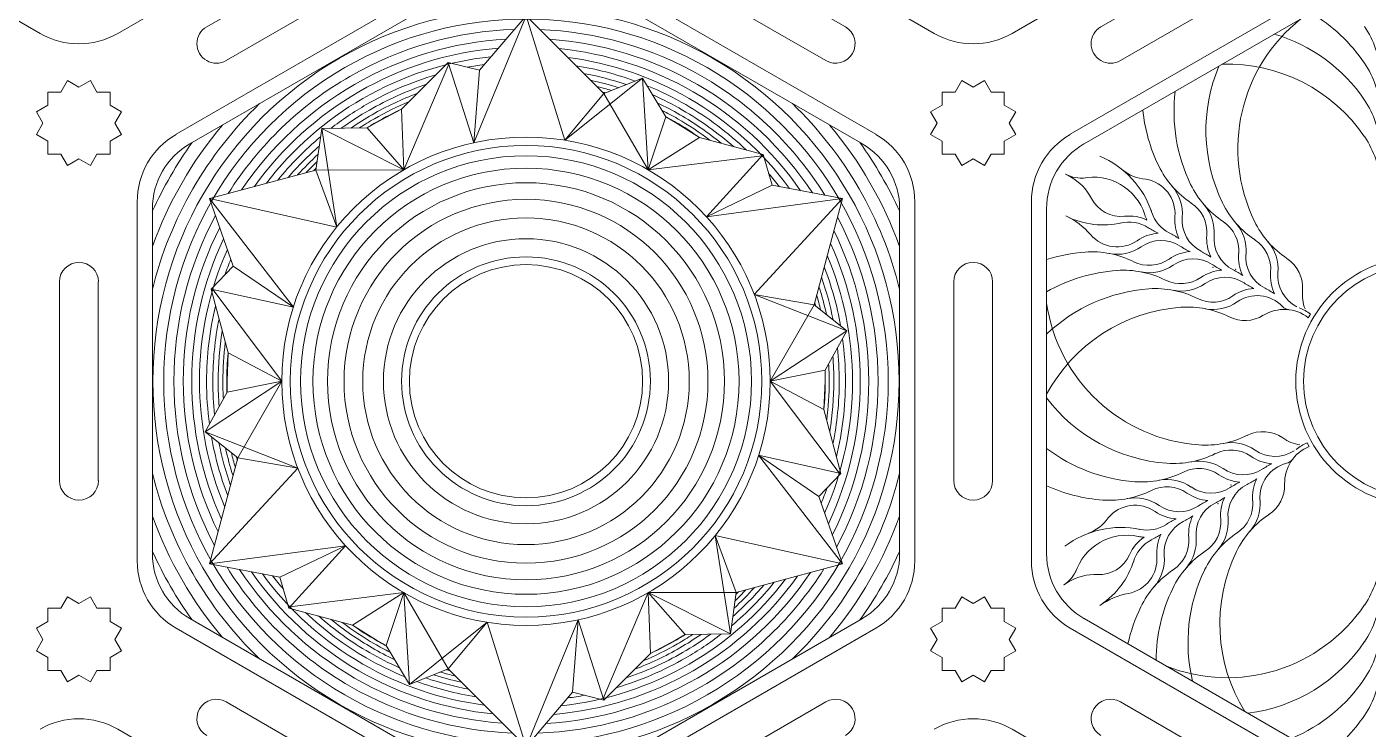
# Model space of a CAD drawing. Header units: millimetres. Extents: x -13 to 587, y 0 to 600.
# Drawn here: x 252.3 to 381.7, y 277.5 to 345.3 of the extents above; entities that cross this region are included whole.
import ezdxf

# ---------------------------------------------------------------- set-up
doc = ezdxf.new("R2010")
doc.units = ezdxf.units.MM
for name, color, linetype, lineweight, true_color in [('Cut_First', 1, 'Continuous', 20, 0xff0000), ('Cut_Second', 1, 'Continuous', 20, 0xff0000), ('Vector_Score', 5, 'Continuous', 0, 0x0000ff)]:
    doc.layers.add(name, color=color, linetype=linetype, lineweight=lineweight, true_color=true_color)

msp = doc.modelspace()

# ---------------------------------------------------------------- linework, layer by layer
at = {"layer": 'Cut_First'}
for p, q in [((223.61, 361.95), (253.61, 344.63)), ((261.11, 344.63), (291.11, 361.95)), ((339.86, 344.63), (309.86, 361.95)), ((377.36, 361.95), (347.36, 344.63)), ((296.73, 352.21), (266.73, 334.89)), ((334.23, 334.89), (304.23, 352.21)), ((352.98, 334.89), (382.98, 352.21)), ((262.98, 328.39), (262.98, 293.75)), ((337.98, 293.75), (337.98, 328.39)), ((349.23, 293.75), (349.23, 328.39)), ((266.73, 287.26), (296.73, 269.94)), ((304.23, 269.94), (334.23, 287.26)), ((382.98, 269.94), (352.98, 287.26)), ((291.11, 260.19), (261.11, 277.51)), ((377.36, 260.19), (347.36, 277.51))]:
    msp.add_line(p, q, dxfattribs=at)
for centre in [(300.48, 311.07), (386.73, 311.07)]:
    msp.add_circle(centre, 11.25, dxfattribs=at)
for centre, start, end in [((257.36, 351.12), 240, 300), ((343.61, 351.12), 240, 300), ((270.48, 328.39), 120, 180), ((330.48, 328.39), 0, 60), ((356.73, 328.39), 120, 180), ((270.48, 293.75), 180, 240), ((330.48, 293.75), 300, 0), ((356.73, 293.75), 180, 240), ((257.36, 271.02), 60, 120), ((343.61, 271.02), 60, 120)]:
    msp.add_arc(centre, 7.5, start, end, dxfattribs=at)
at = {"layer": 'Cut_Second'}
for p, q in [((269.68, 345.25), (286.28, 354.83)), ((314.68, 354.83), (331.28, 345.25)), ((355.93, 345.25), (372.53, 354.83)), ((288.16, 351.59), (271.56, 342)), ((329.41, 342), (312.81, 351.59)), ((374.41, 351.59), (357.81, 342)), ((255.62, 338.97), (254.36, 338.97)), ((254.36, 338.97), (254.36, 337.7)), ((256.26, 340.07), (255.62, 338.97)), ((257.36, 339.43), (256.26, 340.07)), ((258.46, 340.07), (257.36, 339.43)), ((259.09, 338.97), (258.46, 340.07)), ((260.36, 338.97), (259.09, 338.97)), ((260.36, 337.7), (260.36, 338.97)), ((341.87, 338.97), (340.61, 338.97)), ((340.61, 338.97), (340.61, 337.7)), ((342.51, 340.07), (341.87, 338.97)), ((343.61, 339.43), (342.51, 340.07)), ((344.71, 340.07), (343.61, 339.43)), ((345.34, 338.97), (344.71, 340.07)), ((346.61, 338.97), (345.34, 338.97)), ((346.61, 337.7), (346.61, 338.97)), ((254.36, 337.7), (253.26, 337.07)), ((261.46, 337.07), (260.36, 337.7)), ((340.61, 337.7), (339.51, 337.07)), ((347.71, 337.07), (346.61, 337.7)), ((253.26, 337.07), (253.89, 335.97)), ((260.82, 335.97), (261.46, 337.07)), ((339.51, 337.07), (340.14, 335.97)), ((347.07, 335.97), (347.71, 337.07)), ((253.89, 335.97), (253.26, 334.87)), ((261.46, 334.87), (260.82, 335.97)), ((340.14, 335.97), (339.51, 334.87)), ((347.71, 334.87), (347.07, 335.97)), ((253.26, 334.87), (254.36, 334.24)), ((254.36, 334.24), (254.36, 332.97)), ((260.36, 334.24), (261.46, 334.87)), ((260.36, 332.97), (260.36, 334.24)), ((339.51, 334.87), (340.61, 334.24)), ((340.61, 334.24), (340.61, 332.97)), ((346.61, 334.24), (347.71, 334.87)), ((346.61, 332.97), (346.61, 334.24)), ((254.36, 332.97), (255.62, 332.97)), ((255.62, 332.97), (256.26, 331.87)), ((256.26, 331.87), (257.36, 332.51)), ((257.36, 332.51), (258.46, 331.87)), ((258.46, 331.87), (259.09, 332.97)), ((259.09, 332.97), (260.36, 332.97)), ((340.61, 332.97), (341.87, 332.97)), ((341.87, 332.97), (342.51, 331.87)), ((342.51, 331.87), (343.61, 332.51)), ((343.61, 332.51), (344.71, 331.87)), ((344.71, 331.87), (345.34, 332.97)), ((345.34, 332.97), (346.61, 332.97)), ((255.48, 301.49), (255.48, 320.66)), ((259.23, 320.66), (259.23, 301.49)), ((341.73, 301.49), (341.73, 320.66)), ((345.48, 320.66), (345.48, 301.49)), ((256.26, 290.27), (255.62, 289.17)), ((257.36, 289.64), (256.26, 290.27)), ((258.46, 290.27), (257.36, 289.64)), ((259.09, 289.17), (258.46, 290.27)), ((342.51, 290.27), (341.87, 289.17)), ((343.61, 289.64), (342.51, 290.27)), ((344.71, 290.27), (343.61, 289.64)), ((345.34, 289.17), (344.71, 290.27)), ((255.62, 289.17), (254.36, 289.17)), ((254.36, 289.17), (254.36, 287.91)), ((260.36, 289.17), (259.09, 289.17)), ((260.36, 287.91), (260.36, 289.17)), ((341.87, 289.17), (340.61, 289.17)), ((340.61, 289.17), (340.61, 287.91)), ((346.61, 289.17), (345.34, 289.17)), ((346.61, 287.91), (346.61, 289.17)), ((254.36, 287.91), (253.26, 287.27)), ((253.26, 287.27), (253.89, 286.17)), ((261.46, 287.27), (260.36, 287.91)), ((260.82, 286.17), (261.46, 287.27)), ((340.61, 287.91), (339.51, 287.27)), ((339.51, 287.27), (340.14, 286.17)), ((347.71, 287.27), (346.61, 287.91)), ((347.07, 286.17), (347.71, 287.27)), ((253.89, 286.17), (253.26, 285.08)), ((261.46, 285.08), (260.82, 286.17)), ((340.14, 286.17), (339.51, 285.08)), ((347.71, 285.08), (347.07, 286.17)), ((253.26, 285.08), (254.36, 284.44)), ((260.36, 284.44), (261.46, 285.08)), ((339.51, 285.08), (340.61, 284.44)), ((346.61, 284.44), (347.71, 285.08)), ((254.36, 284.44), (254.36, 283.17)), ((260.36, 283.17), (260.36, 284.44)), ((340.61, 284.44), (340.61, 283.17)), ((346.61, 283.17), (346.61, 284.44)), ((254.36, 283.17), (255.62, 283.17)), ((255.62, 283.17), (256.26, 282.08)), ((256.26, 282.08), (257.36, 282.71)), ((257.36, 282.71), (258.46, 282.08)), ((258.46, 282.08), (259.09, 283.17)), ((259.09, 283.17), (260.36, 283.17)), ((340.61, 283.17), (341.87, 283.17)), ((341.87, 283.17), (342.51, 282.08)), ((342.51, 282.08), (343.61, 282.71)), ((343.61, 282.71), (344.71, 282.08)), ((344.71, 282.08), (345.34, 283.17)), ((345.34, 283.17), (346.61, 283.17)), ((271.56, 280.14), (288.16, 270.56)), ((312.81, 270.56), (329.41, 280.14)), ((357.81, 280.14), (374.41, 270.56))]:
    msp.add_line(p, q, dxfattribs=at)
for centre, start, end in [((270.62, 343.63), 120, 300), ((330.34, 343.63), 240, 60), ((356.87, 343.63), 120, 300), ((257.36, 320.66), 0, 180), ((343.61, 320.66), 0, 180), ((257.36, 301.49), 180, 0), ((343.61, 301.49), 180, 0), ((270.62, 278.52), 60, 240), ((330.34, 278.52), 300, 120), ((356.87, 278.52), 60, 240)]:
    msp.add_arc(centre, 1.88, start, end, dxfattribs=at)
at = {"layer": 'Vector_Score'}
for p, q in [((268.05, 333.96), (296.88, 350.61)), ((304.09, 350.61), (332.92, 333.96)), ((383.13, 350.61), (354.3, 333.96)), ((300.48, 346.32), (295.45, 334.08)), ((300.48, 346.32), (295.98, 341.07)), ((300.48, 346.32), (307.98, 338.82)), ((300.48, 346.32), (304.23, 334.32)), ((292.98, 341.82), (288.48, 337.32)), ((293.03, 341.67), (288.71, 331.47)), ((295.98, 341.07), (292.98, 341.82)), ((295.45, 334.08), (292.98, 341.82)), ((295.98, 341.07), (295.45, 334.08)), ((311.73, 340.32), (304.23, 334.32)), ((307.98, 338.82), (311.73, 340.32)), ((311.73, 340.32), (313.98, 336.57)), ((312.26, 331.47), (311.73, 340.32)), ((304.23, 334.32), (307.98, 338.82)), ((307.98, 338.82), (312.26, 331.47)), ((288.48, 337.32), (286.07, 336.04)), ((288.48, 337.32), (288.71, 331.47)), ((313.98, 336.57), (312.26, 331.47)), ((313.98, 336.57), (314.9, 336.04)), ((280.2, 331.44), (280.78, 335.44)), ((280.78, 335.44), (285.15, 335.51)), ((280.78, 335.44), (282.22, 325.94)), ((288.71, 331.47), (280.78, 335.44)), ((285.15, 335.51), (286.07, 336.04)), ((285.15, 335.51), (288.71, 331.47)), ((317.22, 334.59), (314.9, 336.04)), ((317.22, 334.59), (312.26, 331.47)), ((323.36, 332.94), (317.22, 334.59)), ((323.25, 332.82), (312.26, 331.47)), ((317.89, 326.93), (323.36, 332.94)), ((324.21, 329.97), (323.36, 332.94)), ((269.95, 328.7), (280.2, 331.44)), ((280.2, 331.44), (288.71, 331.47)), ((282.22, 325.94), (280.2, 331.44)), ((324.21, 329.97), (317.89, 326.93)), ((331.01, 328.7), (324.21, 329.97)), ((353.01, 330.78), (352.53, 331.04)), ((269.95, 328.7), (272.25, 322.17)), ((269.95, 328.7), (282.22, 325.94)), ((269.95, 328.7), (278.04, 318.22)), ((331.01, 328.7), (317.89, 326.93)), ((331.01, 328.7), (322.49, 319.45)), ((331.01, 328.7), (328.26, 318.45)), ((264.44, 294.43), (264.44, 327.72)), ((336.52, 327.72), (336.52, 294.43)), ((350.69, 327.72), (350.69, 294.43)), ((272.25, 322.17), (270.1, 319.95)), ((272.25, 322.17), (278.04, 318.22)), ((270.1, 319.95), (271.75, 313.8)), ((278.04, 318.22), (270.1, 319.95)), ((270.26, 319.92), (276.93, 311.07)), ((322.49, 319.45), (328.26, 318.45)), ((331.44, 315.95), (322.49, 319.45)), ((328.26, 318.45), (324.03, 311.07)), ((328.26, 318.45), (331.44, 315.95)), ((375.93, 317.2), (376.14, 317.55)), ((324.03, 311.07), (331.44, 315.95)), ((331.44, 315.95), (329.32, 312.13)), ((271.75, 313.8), (271.65, 311.07)), ((271.75, 313.8), (276.93, 311.07)), ((329.32, 312.13), (324.03, 311.07)), ((329.32, 312.13), (329.32, 311.07)), ((276.93, 311.07), (269.53, 306.19)), ((271.65, 310.01), (271.65, 311.07)), ((271.65, 310.01), (276.93, 311.07)), ((272.7, 303.69), (276.93, 311.07)), ((329.22, 308.34), (324.03, 311.07)), ((330.7, 302.23), (324.03, 311.07)), ((329.22, 308.34), (329.32, 311.07)), ((269.53, 306.19), (271.65, 310.01)), ((330.86, 302.19), (329.22, 308.34)), ((272.7, 303.69), (269.53, 306.19)), ((269.53, 306.19), (278.47, 302.69)), ((376.02, 304.78), (375.83, 305.13)), ((269.95, 293.45), (272.7, 303.69)), ((278.47, 302.69), (272.7, 303.69)), ((331.01, 293.45), (322.92, 303.93)), ((322.92, 303.93), (330.86, 302.19)), ((328.71, 299.97), (322.92, 303.93)), ((269.95, 293.45), (278.47, 302.69)), ((328.71, 299.97), (330.86, 302.19)), ((331.01, 293.45), (328.71, 299.97)), ((269.95, 293.45), (283.07, 295.21)), ((276.75, 292.17), (283.07, 295.21)), ((283.07, 295.21), (277.6, 289.2)), ((331.01, 293.45), (318.74, 296.2)), ((318.74, 296.2), (320.76, 290.7)), ((320.19, 286.7), (318.74, 296.2)), ((269.95, 293.45), (276.75, 292.17)), ((331.01, 293.45), (320.76, 290.7)), ((276.75, 292.17), (277.6, 289.2)), ((352.8, 291.72), (352.34, 291.44)), ((277.71, 289.32), (288.71, 290.68)), ((283.75, 287.55), (288.71, 290.68)), ((286.98, 285.57), (288.71, 290.68)), ((292.98, 283.32), (288.71, 290.68)), ((288.71, 290.68), (289.23, 281.82)), ((307.93, 280.48), (312.26, 290.68)), ((320.76, 290.7), (312.26, 290.68)), ((312.26, 290.68), (320.19, 286.7)), ((312.48, 284.82), (312.26, 290.68)), ((315.82, 286.63), (312.26, 290.68)), ((320.76, 290.7), (320.19, 286.7)), ((277.6, 289.2), (283.75, 287.55)), ((296.88, 271.54), (268.05, 288.18)), ((283.75, 287.55), (286.07, 286.1)), ((289.23, 281.82), (296.73, 287.82)), ((296.73, 287.82), (292.98, 283.32)), ((300.48, 275.82), (296.73, 287.82)), ((300.48, 275.82), (305.51, 288.06)), ((332.92, 288.18), (304.09, 271.54)), ((304.98, 281.07), (305.51, 288.06)), ((305.51, 288.06), (307.98, 280.32)), ((354.3, 288.18), (383.13, 271.54)), ((286.98, 285.57), (286.07, 286.1)), ((312.48, 284.82), (314.9, 286.1)), ((315.82, 286.63), (314.9, 286.1)), ((320.19, 286.7), (315.82, 286.63)), ((289.23, 281.82), (286.98, 285.57)), ((307.98, 280.32), (312.48, 284.82)), ((292.98, 283.32), (289.23, 281.82)), ((300.48, 275.82), (292.98, 283.32)), ((300.48, 275.82), (304.98, 281.07)), ((304.98, 281.07), (307.98, 280.32))]:
    msp.add_line(p, q, dxfattribs=at)
for centre, radius in [((300.48, 311.07), 23.55), ((300.48, 311.07), 22.75), ((300.48, 311.07), 21.75), ((300.48, 311.07), 20.55), ((300.48, 311.07), 19.15), ((300.48, 311.07), 17.55), ((300.48, 311.07), 15.75), ((300.48, 311.07), 13.75), ((300.48, 311.07), 12), ((386.73, 311.07), 12)]:
    msp.add_circle(centre, radius, dxfattribs=at)
for centre, radius, start, end in [((300.48, 311.07), 35.99, 60, 120), ((300.48, 311.07), 34.94, 60, 120), ((385.14, 333.48), 16, 128.2789, 205.8832), ((368.12, 332.77), 16, 34.1168, 59.7512), ((300.48, 311.07), 33.96, 91.8883, 120), ((300.48, 311.07), 33.96, 60, 87.7852), ((368.12, 329.21), 16, 34.1168, 73.5336), ((373.91, 340.25), 9, 3.4644, 34.1168), ((300.48, 311.07), 33.06, 93.3338, 120), ((300.48, 311.07), 32.24, 94.7639, 120), ((300.48, 311.07), 33.06, 60, 86.0721), ((300.48, 311.07), 32.24, 60, 84.36), ((300.48, 311.07), 35.99, 120, 180), ((300.48, 311.07), 31.49, 96.1635, 120), ((300.48, 311.07), 30.81, 97.5156, 100.5783), ((300.48, 311.07), 31.49, 60, 82.6654), ((300.48, 311.07), 35.99, 0, 60), ((368.12, 325.66), 16, 34.1168, 91.8027), ((373.91, 336.7), 9, 3.4644, 34.1168), ((300.48, 311.07), 34.94, 120, 180), ((300.48, 311.07), 33.96, 120, 147.7852), ((300.48, 311.07), 30.81, 106.3755, 120), ((300.48, 311.07), 30.81, 70.0281, 81.0082), ((300.48, 311.07), 30.21, 71.3183, 79.4117), ((300.48, 311.07), 33.96, 31.8883, 60), ((300.48, 311.07), 34.94, 0, 60), ((382.06, 335.26), 16, 157.1522, 205.8832), ((300.48, 311.07), 33.06, 120, 146.0721), ((300.48, 311.07), 32.24, 120, 144.36), ((300.48, 311.07), 30.21, 108.5355, 120), ((300.48, 311.07), 29.69, 72.5202, 77.9035), ((300.48, 311.07), 29.24, 73.6111, 76.5144), ((300.48, 311.07), 28.86, 74.5676, 75.2784), ((300.48, 311.07), 30.81, 60, 67.6923), ((300.48, 311.07), 32.24, 34.7639, 60), ((300.48, 311.07), 33.06, 33.3338, 60), ((378.98, 337.04), 16, 172.808, 205.8832), ((300.48, 311.07), 37.11, 133.8118, 166.1882), ((300.48, 311.07), 31.49, 120, 142.6654), ((300.48, 311.07), 30.81, 120, 127.6923), ((300.48, 311.07), 29.69, 110.6497, 120), ((300.48, 311.07), 29.24, 112.6779, 120), ((300.48, 311.07), 30.21, 60, 66.1389), ((300.48, 311.07), 29.69, 60, 64.6746), ((300.48, 311.07), 30.81, 46.3755, 60), ((300.48, 311.07), 31.49, 36.1635, 60), ((300.48, 311.07), 37.11, 13.8118, 46.1882), ((373.91, 333.14), 9, 3.4644, 34.1168), ((300.48, 311.07), 30.21, 120, 126.1389), ((300.48, 311.07), 29.69, 120, 124.6746), ((300.48, 311.07), 29.24, 120, 123.329), ((300.48, 311.07), 28.86, 114.5672, 120), ((300.48, 311.07), 29.24, 60, 63.329), ((300.48, 311.07), 28.86, 60, 62.1347), ((300.48, 311.07), 29.24, 52.6779, 60), ((300.48, 311.07), 29.69, 50.6497, 60), ((300.48, 311.07), 30.21, 48.5355, 60), ((375.9, 338.82), 16, 185.673, 205.8832), ((300.48, 311.07), 38.31, 139.8357, 160.1643), ((300.48, 311.07), 28.86, 120, 122.1347), ((300.48, 311.07), 28.86, 54.5672, 60), ((300.48, 311.07), 38.31, 19.8357, 40.1643), ((300.48, 311.07), 39.59, 144.443, 155.557), ((271.65, 327.72), 7.21, 120, 180), ((300.48, 311.07), 30.81, 130.0281, 141.0082), ((300.48, 311.07), 39.59, 24.443, 35.557), ((329.31, 327.72), 7.21, 0, 60), ((357.9, 327.72), 7.21, 120, 180), ((373.92, 329.59), 9, 3.4644, 34.1168), ((300.48, 311.07), 30.21, 131.3183, 139.4117), ((300.48, 311.07), 29.69, 132.5202, 137.9035), ((352.3, 324.51), 9, 18.2345, 67.0237), ((300.48, 311.07), 29.24, 133.6111, 136.5144), ((300.48, 311.07), 28.86, 134.5676, 135.2784), ((360.57, 334.54), 4, 230.4716, 265.4863), ((369.61, 335.77), 9, 205.8832, 236.5356), ((300.48, 311.07), 30.81, 37.5156, 40.5783), ((353.99, 333.67), 3, 240.9548, 278.4342), ((350.58, 326.41), 5, 27.2095, 60.9548), ((355.2, 325.53), 5.23, 17.8952, 102.1729), ((359.71, 327.23), 3.37, 355.2218, 80.5356), ((372.68, 333.99), 9, 205.8832, 236.5356), ((357.86, 330.15), 3.19, 206.9891, 276.4403), ((359.71, 327.23), 4.08, 355.2218, 40.786), ((355.2, 325.53), 5.93, 17.8952, 20.7231), ((364.05, 328.39), 3.37, 197.8952, 243.1378), ((362.78, 325.45), 3.37, 355.2218, 56.5356), ((362.78, 325.45), 4.08, 355.2218, 40.786), ((375.76, 332.21), 9, 205.8832, 236.5356), ((300.48, 311.07), 33.96, 151.8883, 180), ((300.48, 311.07), 33.96, 0, 27.7852), ((349.6, 320.67), 7, 40.4644, 65.173), ((356.17, 334.15), 8, 244.0313, 282.655), ((358.66, 323.06), 3.37, 56.8622, 104.9341), ((358.66, 323.06), 3.95, 64.3063, 96.4403), ((364.05, 328.39), 4.08, 197.8952, 205.6964), ((367.13, 326.61), 4.08, 175.2218, 205.6964), ((367.13, 326.61), 3.37, 175.2218, 243.1378), ((365.86, 323.67), 3.37, 355.2218, 56.5356), ((365.86, 323.67), 4.08, 355.2218, 40.786), ((378.84, 330.43), 9, 205.8832, 236.5356), ((300.48, 311.07), 33.06, 153.3338, 180), ((300.48, 311.07), 32.24, 154.7639, 180), ((300.48, 311.07), 33.06, 0, 26.0721), ((357.5, 327.4), 3.37, 220.4644, 304.7782), ((361.74, 321.28), 4.08, 94.3036, 124.7782), ((365.7, 333.84), 9.5, 236.8622, 243.3428), ((358.23, 316.9), 9.5, 56.6572, 63.1378), ((370.21, 324.83), 4.08, 175.2218, 205.6964), ((370.21, 324.83), 3.37, 175.2218, 243.1378), ((300.48, 311.07), 31.49, 156.1635, 180), ((300.48, 311.07), 32.24, 0, 24.36), ((355.55, 307.57), 16, 94.1168, 107.6794), ((355.05, 314.56), 9, 63.4644, 94.1168), ((357.5, 327.4), 4.08, 259.214, 304.7782), ((361.74, 321.28), 3.37, 56.8622, 124.7782), ((364.83, 319.51), 4.08, 94.3036, 124.7782), ((368.78, 332.06), 9.5, 236.8622, 243.3428), ((361.31, 315.12), 9.5, 56.6572, 63.1378), ((368.94, 321.88), 3.37, 355.2218, 56.5356), ((368.94, 321.88), 4.08, 355.2218, 40.786), ((300.48, 311.07), 30.81, 157.5156, 160.5783), ((300.48, 311.07), 31.49, 0, 22.6654), ((360.58, 325.62), 3.37, 243.4644, 304.7782), ((360.58, 325.62), 4.08, 259.214, 304.7782), ((364.83, 319.51), 3.37, 56.8622, 124.7782), ((371.86, 330.29), 9.5, 236.8622, 243.3428), ((373.28, 323.05), 4.08, 175.2218, 205.6964), ((373.28, 323.05), 3.37, 175.2218, 243.1378), ((372.02, 320.1), 3.37, 355.2218, 56.5356), ((300.48, 311.07), 30.21, 11.3183, 19.4117), ((300.48, 311.07), 30.81, 10.0281, 21.0082), ((358.63, 305.8), 16, 94.1168, 119.7512), ((358.13, 312.78), 9, 63.4644, 94.1168), ((363.66, 323.85), 3.37, 243.4644, 304.7782), ((367.91, 317.73), 4.08, 94.3036, 124.7782), ((367.91, 317.73), 3.37, 56.8622, 124.7782), ((364.39, 313.34), 9.5, 56.6572, 63.1378), ((376.36, 321.26), 4.08, 175.2218, 205.6964), ((376.36, 321.26), 3.37, 175.2218, 243.1378), ((300.48, 311.07), 29.69, 12.5202, 17.9035), ((361.71, 304.02), 16, 94.1168, 133.5336), ((361.21, 311.01), 9, 63.4644, 94.1168), ((363.66, 323.85), 4.08, 259.214, 304.7782), ((370.99, 315.96), 4.08, 94.3036, 124.7782), ((374.94, 328.51), 9.5, 236.8622, 243.3428), ((367.47, 311.56), 9.5, 56.6572, 63.1378), ((379.44, 319.48), 4.08, 175.2218, 200.5509), ((300.48, 311.07), 30.81, 166.3755, 180), ((300.48, 311.07), 28.86, 14.5676, 15.2784), ((300.48, 311.07), 29.24, 13.6111, 16.5144), ((366.53, 320.89), 16, 188.2789, 265.8832), ((366.74, 322.07), 3.37, 243.4644, 304.7782), ((366.74, 322.07), 4.08, 259.214, 304.7782), ((370.99, 315.96), 3.37, 43.5415, 124.7782), ((374.16, 318.97), 1, 223.5415, 263.2963), ((300.48, 311.07), 30.21, 168.5355, 180), ((364.79, 302.25), 16, 94.1168, 151.8027), ((364.29, 309.23), 9, 63.4644, 94.1168), ((369.82, 320.3), 3.37, 243.4644, 301.7778), ((373.6, 314.2), 3.8, 52.1403, 121.7778), ((373.6, 314.2), 4.2, 52.7867, 69.6331), ((300.48, 311.07), 29.69, 170.6497, 180), ((300.48, 311.07), 29.24, 172.6779, 180), ((300.48, 311.07), 30.81, 0, 7.6923), ((300.48, 311.07), 28.86, 174.5672, 180), ((300.48, 311.07), 29.69, 0, 4.6746), ((300.48, 311.07), 30.21, 0, 6.1389), ((300.48, 311.07), 28.86, 0, 2.1347), ((300.48, 311.07), 29.24, 0, 3.329), ((300.48, 311.07), 35.99, 180, 240), ((300.48, 311.07), 34.94, 180, 240), ((300.48, 311.07), 33.96, 180, 207.7852), ((300.48, 311.07), 33.06, 180, 206.0721), ((300.48, 311.07), 32.24, 180, 204.36), ((300.48, 311.07), 31.49, 180, 202.6654), ((300.48, 311.07), 30.81, 180, 187.6923), ((300.48, 311.07), 30.21, 180, 186.1389), ((300.48, 311.07), 29.69, 180, 184.6746), ((300.48, 311.07), 29.24, 180, 183.329), ((300.48, 311.07), 28.86, 180, 182.1347), ((300.48, 311.07), 34.94, 300, 0), ((300.48, 311.07), 35.99, 300, 0), ((300.48, 311.07), 28.86, 354.5672, 0), ((300.48, 311.07), 31.49, 336.1635, 0), ((300.48, 311.07), 29.24, 352.6779, 0), ((300.48, 311.07), 32.24, 334.7639, 0), ((300.48, 311.07), 29.69, 350.6497, 0), ((300.48, 311.07), 33.06, 333.3338, 0), ((300.48, 311.07), 30.21, 348.5355, 0), ((300.48, 311.07), 30.81, 346.3755, 0), ((300.48, 311.07), 33.96, 331.8883, 0), ((363.44, 319.12), 16, 217.1522, 265.8832), ((300.48, 311.07), 30.81, 190.0281, 201.0082), ((366.02, 313.91), 9, 265.8832, 296.5356), ((371.55, 302.84), 3.37, 55.2218, 116.5356), ((375.8, 308.96), 4.08, 235.2218, 260.5509), ((300.48, 311.07), 30.21, 191.3183, 199.4117), ((300.48, 311.07), 29.69, 192.5202, 197.9035), ((300.48, 311.07), 29.24, 193.6111, 196.5144), ((360.36, 317.34), 16, 232.808, 265.8832), ((362.94, 312.14), 9, 265.8832, 296.5356), ((368.47, 301.07), 3.37, 55.2218, 116.5356), ((368.47, 301.07), 4.08, 55.2218, 100.786), ((372.72, 307.19), 3.37, 235.2218, 303.1378), ((377.45, 301.26), 3.8, 112.1403, 181.7778), ((377.45, 301.26), 4.2, 112.7867, 129.6331), ((300.48, 311.07), 28.86, 194.5676, 195.2784), ((365.39, 299.29), 4.08, 55.2218, 100.786), ((372.72, 307.19), 4.08, 235.2218, 265.6964), ((374.63, 299.88), 3.37, 103.5415, 184.7782), ((376.68, 294.63), 9.5, 116.6572, 123.1378), ((373.6, 304.13), 1, 283.5415, 323.2963), ((300.48, 311.07), 37.11, 193.8118, 226.1882), ((300.48, 311.07), 37.11, 313.8118, 346.1882), ((359.86, 310.36), 9, 265.8832, 296.5356), ((362.31, 297.52), 4.08, 55.2218, 100.786), ((365.39, 299.29), 3.37, 55.2218, 116.5356), ((369.64, 305.41), 4.08, 235.2218, 265.6964), ((369.64, 305.41), 3.37, 235.2218, 303.1378), ((365.73, 309.58), 9.5, 296.8622, 303.3428), ((374.63, 299.88), 4.08, 154.3036, 184.7782), ((300.48, 311.07), 30.81, 337.5156, 340.5783), ((357.28, 315.57), 16, 245.673, 265.8832), ((356.78, 308.59), 9, 265.8832, 296.5356), ((362.31, 297.52), 3.37, 55.2218, 116.5356), ((366.56, 303.64), 4.08, 235.2218, 265.6964), ((366.56, 303.64), 3.37, 235.2218, 303.1378), ((371.55, 298.1), 3.37, 116.8622, 184.7782), ((373.59, 292.86), 9.5, 116.6572, 123.1378), ((370.28, 301.04), 3.37, 303.4644, 1.7778), ((359.23, 295.74), 3.37, 55.2218, 140.5356), ((359.23, 295.74), 4.08, 55.2218, 100.786), ((363.48, 301.86), 3.37, 235.2218, 303.1378), ((368.47, 296.32), 3.37, 116.8622, 184.7782), ((370.51, 291.08), 9.5, 116.6572, 123.1378), ((362.66, 307.8), 9.5, 296.8622, 303.3428), ((371.55, 298.1), 4.08, 154.3036, 184.7782), ((367.21, 299.26), 3.37, 303.4644, 4.7782), ((367.21, 299.26), 4.08, 319.214, 4.7782), ((300.48, 311.07), 38.31, 199.8357, 220.1643), ((300.48, 311.07), 38.31, 319.8357, 340.1643), ((353.32, 300.16), 4, 290.4716, 325.4863), ((363.48, 301.86), 4.08, 235.2218, 265.6964), ((367.43, 289.31), 9.5, 116.6572, 123.1378), ((359.58, 306.02), 9.5, 296.8622, 303.3428), ((368.47, 296.32), 4.08, 154.3036, 184.7782), ((364.13, 297.48), 3.37, 303.4644, 4.7782), ((364.13, 297.48), 4.08, 319.214, 4.7782), ((377.11, 290.72), 9, 123.4644, 154.1168), ((357.87, 287.97), 9, 78.2345, 127.0237), ((358.44, 290.99), 5.93, 77.8952, 80.7231), ((360.4, 300.09), 3.37, 257.8952, 303.1378), ((356.5, 304.24), 9.5, 296.8622, 303.3428), ((365.4, 294.54), 4.08, 154.3036, 184.7782), ((365.4, 294.54), 3.37, 116.8622, 184.7782), ((374.03, 288.94), 9, 123.4644, 154.1168), ((358.44, 290.99), 5.23, 77.8952, 162.1729), ((362.32, 292.76), 3.95, 124.3063, 156.4403), ((362.32, 292.76), 3.37, 116.8622, 164.9341), ((360.4, 300.09), 4.08, 257.8952, 265.6964), ((361.05, 295.7), 3.37, 303.4644, 4.7782), ((361.05, 295.7), 4.08, 319.214, 4.7782), ((300.48, 311.07), 39.59, 204.443, 215.557), ((271.65, 294.43), 7.21, 180, 240), ((300.48, 311.07), 39.59, 324.443, 335.557), ((329.31, 294.43), 7.21, 300, 0), ((357.9, 294.43), 7.21, 180, 240), ((355.77, 295.61), 3.19, 266.9891, 336.4403), ((351.46, 296.15), 8, 304.0313, 342.655), ((357.97, 293.92), 3.37, 280.4644, 4.7782), ((357.97, 293.92), 4.08, 319.214, 4.7782), ((370.95, 287.16), 9, 123.4644, 154.1168), ((383.4, 287.66), 16, 154.1168, 211.8027), ((373.92, 294.56), 9, 325.8832, 356.5356), ((300.48, 311.07), 33.96, 211.8883, 240), ((300.48, 311.07), 33.06, 213.3338, 240), ((300.48, 311.07), 32.24, 214.7639, 240), ((300.48, 311.07), 31.49, 216.1635, 240), ((300.48, 311.07), 33.06, 300, 326.0721), ((300.48, 311.07), 33.96, 300, 327.7852), ((350.79, 294.01), 3, 300.9548, 338.4342), ((355.37, 287.43), 5, 87.2095, 120.9548), ((367.87, 285.37), 9, 123.4644, 154.1168), ((380.33, 285.88), 16, 154.1168, 193.5336), ((300.48, 311.07), 30.81, 217.5156, 220.5783), ((300.48, 311.07), 31.49, 300, 322.6654), ((300.48, 311.07), 32.24, 300, 324.36), ((300.48, 311.07), 30.81, 310.0281, 321.0082), ((300.48, 311.07), 30.21, 311.3183, 319.4117), ((300.48, 311.07), 29.69, 312.5202, 317.9035), ((300.48, 311.07), 29.24, 313.6111, 316.5144), ((300.48, 311.07), 28.86, 314.5676, 315.2784), ((359.86, 283.72), 7, 100.4644, 125.173), ((377.25, 284.1), 16, 154.1168, 179.7512), ((373.91, 291), 9, 325.8832, 356.5356), ((300.48, 311.07), 30.81, 226.3755, 240), ((374.17, 282.32), 16, 154.1168, 167.6794), ((368.12, 298.48), 16, 248.2789, 325.8832), ((300.48, 311.07), 30.21, 228.5355, 240), ((300.48, 311.07), 29.69, 230.6497, 240), ((300.48, 311.07), 29.24, 232.6779, 240), ((300.48, 311.07), 28.86, 234.5672, 240), ((300.48, 311.07), 28.86, 240, 242.1347), ((300.48, 311.07), 28.86, 294.5672, 300), ((300.48, 311.07), 28.86, 300, 302.1347), ((300.48, 311.07), 29.24, 300, 303.329), ((300.48, 311.07), 29.69, 300, 304.6746), ((300.48, 311.07), 30.21, 300, 306.1389), ((300.48, 311.07), 30.81, 300, 307.6923), ((368.12, 294.93), 16, 277.1522, 325.8832), ((373.91, 287.45), 9, 325.8832, 356.5356), ((300.48, 311.07), 30.21, 240, 246.1389), ((300.48, 311.07), 29.69, 240, 244.6746), ((300.48, 311.07), 29.24, 240, 243.329), ((300.48, 311.07), 30.21, 288.5355, 300), ((300.48, 311.07), 29.69, 290.6497, 300), ((300.48, 311.07), 29.24, 292.6779, 300), ((300.48, 311.07), 31.49, 240, 262.6654), ((300.48, 311.07), 30.81, 240, 247.6923), ((300.48, 311.07), 31.49, 276.1635, 300), ((300.48, 311.07), 30.81, 286.3755, 300), ((373.91, 283.89), 9, 325.8832, 356.5356), ((300.48, 311.07), 33.06, 240, 266.0721), ((300.48, 311.07), 32.24, 240, 264.36), ((300.48, 311.07), 30.81, 250.0281, 261.0082), ((300.48, 311.07), 30.21, 251.3183, 259.4117), ((300.48, 311.07), 29.69, 252.5202, 257.9035), ((300.48, 311.07), 29.24, 253.6111, 256.5144), ((300.48, 311.07), 28.86, 254.5676, 255.2784), ((300.48, 311.07), 33.06, 273.3338, 300), ((300.48, 311.07), 32.24, 274.7639, 300), ((368.12, 291.37), 16, 292.808, 325.8832), ((300.48, 311.07), 34.94, 240, 300), ((300.48, 311.07), 33.96, 240, 267.7852), ((300.48, 311.07), 33.96, 271.8883, 300), ((300.48, 311.07), 30.81, 277.5156, 280.5783), ((300.48, 311.07), 35.99, 240, 300), ((368.11, 287.82), 16, 305.673, 325.8832)]:
    msp.add_arc(centre, radius, start, end, dxfattribs=at)
for p in [(366.74, 322.07), (368.94, 321.88), (368.47, 301.07), (367.21, 299.26)]:
    msp.add_point(p, dxfattribs=at)

doc.saveas('drawing.dxf')
